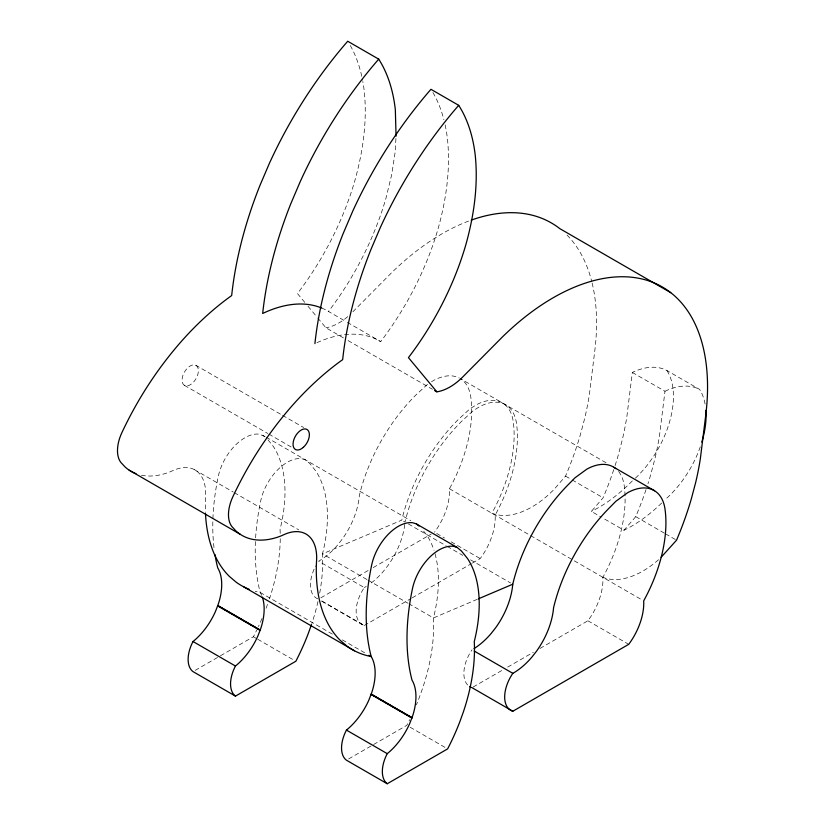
<?xml version="1.0" encoding="UTF-8"?>
<svg xmlns="http://www.w3.org/2000/svg" width="825" height="825" viewBox="0 0 825 825"><rect width="100%" height="100%" fill="white"/><g stroke="black" fill="none" stroke-linecap="round" stroke-linejoin="round"><path stroke-width="0.62" stroke-dasharray="4.12 3.09" d="M395.928 138.548L395.175 151.975L391.689 174.745L385.987 198.124A207.106 119.573 -60 0 1 328.474 311.458L346.252 321.719M705.097 404.044A76.591 44.22 -60 0 0 699.6 389.4L666.961 370.559A80.541 46.499 -60 0 0 632.332 372.436L626.917 416.192A235.641 136.053 -60 0 1 622.163 440.333L617.822 456.679A235.641 136.053 -60 0 1 614.171 468.435M632.332 372.436L664.981 391.277L659.557 435.043A235.641 136.053 -60 0 1 654.803 459.174L650.471 475.53A235.641 136.053 -60 0 1 647.955 483.749M266.104 608.262L267.599 604.096M592.133 283.047A218.398 126.091 -60 0 1 594.794 350.759L589.38 394.525A235.641 136.053 -60 0 1 584.626 418.657L580.284 435.012A235.641 136.053 -60 0 1 565.548 476.118L553.812 489.72L547.542 495.65A87.842 50.717 -60 0 1 527.948 509.118L521.41 512.016A87.842 50.717 -60 0 1 491.896 513.232A117.635 67.918 -60 0 0 513.263 421.74A54.759 31.618 -60 0 0 475.922 405.023L469.91 408.87L458.38 419.43A130.556 75.374 -60 0 0 401.765 520.142L322.482 553.874A158.648 91.596 -60 0 1 319.182 595.825M613.779 469.611A235.641 136.053 -60 0 1 603.096 497.784L591.35 511.397L601.147 517.048M646.027 489.627A235.641 136.053 -60 0 1 635.735 516.636L623.989 530.238L602.229 517.677M352.894 311.767L391.741 272.58A218.398 126.091 -60 0 1 469.961 220.574M427.474 384.368L415.944 394.938A130.556 75.374 -60 0 0 359.329 495.65A57.245 33.052 -60 0 1 342.117 539.303L337.848 544.758A57.245 33.052 -60 0 1 318.605 561.206L364.31 587.586A29.112 16.809 -60 0 0 364.31 625.494L319.729 599.754M431.485 381.8L433.486 380.531A54.759 31.618 -60 0 1 459.319 378.046M195.216 670.343L219.378 656.401M220.471 655.762L253.409 636.745A158.648 91.596 -60 0 0 256.802 629.97M320.843 597.826L368.754 570.158M373.209 567.59L431.145 534.136M364.31 625.494L411.108 598.476M412.222 597.826L471.281 563.733M472.395 563.093L480.191 558.587A47.613 27.493 -60 0 0 490.298 540.623L491.721 536.838A47.613 27.493 -60 0 0 495.155 515.12A117.635 67.918 -60 0 0 516.533 423.627A54.759 31.618 -60 0 0 479.191 406.911L473.168 410.747L461.649 421.317A130.556 75.374 -60 0 0 405.034 522.029L401.765 520.142M348.645 758.928L406.838 725.33A158.648 91.596 -60 0 0 409.674 719.678M473.148 687.039L503.229 669.673M507.684 667.095L533.311 652.307M540.004 648.44L587.916 620.782A47.613 27.493 -60 0 0 598.022 602.817L599.435 599.033A47.613 27.493 -60 0 0 602.879 577.314A117.635 67.918 -60 0 0 624.247 485.822A54.759 31.618 -60 0 0 618.317 471.157M477.252 599.321L433.465 617.946L409.045 603.848M265.114 436.569L259.339 434.187A39.012 22.523 -60 0 0 218.233 476.551A214.655 123.925 -60 0 0 212.891 519.41M606.035 462.753L460.391 378.665A54.759 31.618 -60 0 1 470.827 397.238A117.635 67.918 -60 0 1 449.46 488.74A47.613 27.493 -60 0 1 446.016 510.448L444.593 514.243A47.613 27.493 -60 0 1 434.497 532.208M347.356 322.369L380.696 341.612A207.106 119.573 -60 0 0 438.219 228.278C446.201 199.588 450.502 169.61 447.552 139.838A207.106 119.573 -60 0 0 445.057 124.606M317.759 317.976L325.875 327.752L343.633 338.002M348.067 340.57L432.424 389.266M565.548 476.118L571.075 479.304M572.179 479.933L603.096 497.784M635.735 516.636L664.403 533.187M665.507 533.827L675.438 539.55M449.46 488.74L642.582 600.239M195.999 365.392A11.54 6.662 -60 0 1 192.338 383.264A11.54 6.662 -60 0 1 182.346 377.499A11.54 6.662 -60 0 1 195.999 365.392L281.459 414.728M282.573 415.367L303.662 427.546M184.46 385.378L267.702 433.434M268.806 434.084L292.112 447.532M436.724 533.486L444.52 537.993M451.213 541.86L480.191 558.587M587.916 620.782L628.722 644.335M266.197 437.198L410.809 520.688M408.365 523.957L446.119 545.758M447.233 546.398L462.784 555.369M470.559 559.855L510.531 582.945M194.349 469.6L233.197 492.02M234.31 492.669L298.681 529.825M366.877 579.501L322.482 553.874A132.083 76.261 -60 0 0 315.676 470.817L309.705 463.433L305.374 459.814L301.775 458.69A39.012 22.523 -60 0 0 260.669 501.053A214.655 123.925 -60 0 0 255.606 538.003M367.981 580.14L407.942 603.209M321.812 601.27L361.938 624.442M332.362 634.116L260.215 592.474A173.817 100.351 -60 0 1 255.214 591.308M342.344 639.891L366.764 653.988M253.409 636.745L256.678 638.632M257.761 639.262L293.669 659.99M410.138 727.238L445.428 747.615M262.938 435.311L264.67 436.765M304.765 302.352L297.454 293.556A207.106 119.573 -60 0 0 354.977 180.221C362.959 151.532 367.269 121.553 364.32 91.781A207.106 119.573 -60 0 0 362.814 81.5M308.014 306.261L316.944 317.006M423.679 531.207L426.659 534.899A132.083 76.261 -60 0 1 434.002 550.285M268.022 439.859L273.24 446.325A132.083 76.261 -60 0 1 280.046 529.372A158.648 91.596 -60 0 1 280.252 536.343M404.786 524.463A57.245 33.052 -60 0 1 387.822 565.692L383.553 571.148A57.245 33.052 -60 0 1 369.301 584.42M366.31 586.4A57.245 33.052 -60 0 1 364.31 587.586M467.641 684.987A29.112 16.809 -60 0 1 472.034 649.78M317.79 598.826A29.112 16.809 -60 0 1 315.707 565.971M658.525 559.721A87.842 50.717 -60 0 1 638.942 573.2L632.404 576.087A87.842 50.717 -60 0 1 602.879 577.314M567.023 235.063A218.398 126.091 -60 0 1 591.824 281.81M347.738 316.635A52.769 30.463 -60 0 1 325.875 327.752M141.395 475.221A101.114 58.379 -60 0 0 170.032 471.869L173.394 470.374A51.552 29.762 -60 0 1 205.507 497.609A173.817 100.351 -60 0 0 205.435 512.438M435.053 553.781A132.083 76.261 -60 0 1 433.465 617.946A158.648 91.596 -60 0 1 422.483 688.617L419.152 697.878A158.648 91.596 -60 0 1 416.398 704.808M255.42 541.561A214.655 123.925 -60 0 0 260.215 592.474A50.49 29.153 -60 0 1 262.34 597.094M316.965 342.674A148.067 85.491 -60 0 1 380.696 341.612M432.908 92.503A207.106 119.573 -60 0 1 443.891 119.707M321.688 308.034A148.067 85.491 -60 0 1 328.474 311.458M317.986 601.507A158.648 91.596 -60 0 1 311.881 623.38M350.295 45.53A207.106 119.573 -60 0 1 362.577 80.242M632.332 480.903A132.557 76.529 -60 0 1 591.35 511.397M280.242 538.715A158.648 91.596 -60 0 1 269.445 598.878M261.999 618.533A158.648 91.596 -60 0 1 258.431 626.557M213.984 547.542A214.655 123.925 -60 0 1 212.86 520.585M664.981 391.277A80.541 46.499 -60 0 1 699.6 389.4M661.712 503.002A132.557 76.529 -60 0 1 623.989 530.238M700.281 446.841A76.591 44.22 -60 0 1 664.981 499.744M666.961 370.559A76.591 44.22 -60 0 1 633.218 480.129"/><path stroke-width="1.24" d="M396.062 136.156L395.33 109.684A207.106 119.573 -60 0 0 378.716 59.152L347.707 41.25A299.341 172.827 -60 0 0 269.383 163.36L259.906 185.553A299.341 172.827 -60 0 0 231.67 295.567A224.916 129.855 -60 0 0 180.036 342.901C156.822 369.6 137.486 399.599 122.389 431.578A32 18.47 -60 0 0 122.389 464.042L124.771 466.682A101.114 58.379 -60 0 0 135.991 473.663M311.499 624.535L308.168 633.796A158.648 91.596 -60 0 1 295.845 661.248L235.455 696.114L193.019 671.612A27.988 16.16 -60 0 1 193.019 641.52A50.49 29.153 -60 0 0 215.418 611.562L218.171 604.488A50.49 29.153 -60 0 0 217.779 567.971A214.655 123.925 -60 0 1 214.964 554.586M262.34 597.094A50.49 29.153 -60 0 1 260.607 628.99L257.854 636.065A50.49 29.153 -60 0 1 235.455 666.023A27.988 16.16 -60 0 0 235.455 696.114M371.054 694.444L368.837 700.136A50.49 29.153 -60 0 1 346.448 730.094A27.988 16.16 -60 0 0 346.448 760.196L387.245 783.75L447.635 748.883A158.648 91.596 -60 0 0 459.958 721.432L463.289 712.171A158.648 91.596 -60 0 0 474.272 641.51A132.083 76.261 -60 0 0 467.466 558.453L461.495 551.069L457.163 547.449L416.357 523.885L412.768 522.761A39.012 22.523 -60 0 0 371.652 565.125A214.655 123.925 -60 0 0 371.198 656.545A50.49 29.153 -60 0 1 371.601 693.062L371.054 694.444L411.861 718.008L409.643 723.7A50.49 29.153 -60 0 1 387.245 753.658A27.988 16.16 -60 0 0 387.245 783.75M411.861 718.008L412.397 716.616A50.49 29.153 -60 0 0 412.005 680.099A214.655 123.925 -60 0 1 412.459 588.689A39.012 22.523 -60 0 1 453.564 546.325L457.163 547.449M661.134 557.257L676.541 540.189A235.641 136.053 -60 0 0 691.268 499.084L695.609 482.738A235.641 136.053 -60 0 0 700.363 458.597L705.788 414.841A218.398 126.091 -60 0 0 502.724 336.652L462.969 376.747A52.769 30.463 -60 0 1 436.858 391.823L434.641 390.545M512.83 711.243L628.722 644.335A47.613 27.493 -60 0 0 638.828 626.381L640.241 622.586A47.613 27.493 -60 0 0 643.686 600.868A117.635 67.918 -60 0 0 665.053 509.376A54.759 31.618 -60 0 0 627.712 492.659L615.801 501.342L610.18 507.066A130.556 75.374 -60 0 0 553.565 607.778A57.245 33.052 -60 0 1 536.343 651.441L532.073 656.896A57.245 33.052 -60 0 1 512.83 673.344A29.112 16.809 -60 0 0 512.83 711.243L472.034 687.689M478.438 598.816L512.758 584.224A130.556 75.374 -60 0 1 569.374 483.512L575.004 477.788L586.905 469.105A54.759 31.618 -60 0 1 615.821 468.683M436.858 391.823L408.447 357.627A207.106 119.573 -60 0 0 465.96 244.303C473.942 215.603 478.252 185.635 475.303 155.853A207.106 119.573 -60 0 0 458.7 105.332L430.949 89.306A299.341 172.827 -60 0 0 352.626 211.417L343.138 233.609A299.341 172.827 -60 0 0 314.913 343.623M670.746 292.679L559.762 228.608A218.398 126.091 -60 0 0 471.188 220.131M613.81 467.239L654.617 490.793M474.241 651.059L512.83 673.344M129.123 470.137L240.106 534.208M368.981 655.267L371.198 656.545A173.817 100.351 -60 0 1 347.119 646.233L340.405 640.53A173.817 100.351 -60 0 1 316.501 561.691A51.552 29.762 -60 0 0 284.377 534.456L281.026 535.941A101.114 58.379 -60 0 1 235.754 530.764L233.372 528.113A32 18.47 -60 0 1 233.372 495.65C248.48 463.671 267.816 433.682 291.029 406.983A224.916 129.855 -60 0 1 342.664 359.648A299.341 172.827 -60 0 1 370.889 249.624L380.366 227.442A299.341 172.827 -60 0 1 458.7 105.332M243.54 586.74L354.523 650.822M217.779 605.498L260.215 630.001M371.198 694.083L412.005 717.637M217.779 605.663L260.215 630.166M371.198 694.238L412.005 717.802M217.635 605.87L260.071 630.372M193.019 641.52L235.455 666.023M346.448 730.094L387.245 753.658M416.357 523.885L418.956 526.061M471.209 687.4A29.112 16.809 -60 0 1 469.662 686.627M512.758 584.224A57.245 33.052 -60 0 1 495.547 627.887L491.267 633.342A57.245 33.052 -60 0 1 474.024 648.594M249.233 589.328A173.817 100.351 -60 0 1 236.125 582.151L229.412 576.448A173.817 100.351 -60 0 1 205.487 513.645M321.688 308.034A148.067 85.491 -60 0 0 262.68 313.469A299.341 172.827 -60 0 1 290.916 203.455L300.393 181.263A299.341 172.827 -60 0 1 378.716 59.152M705.901 410.303A76.591 44.22 -60 0 1 701.807 442.128M303.332 447.346A11.54 6.662 -60 0 0 306.983 429.464A11.54 6.662 -60 0 0 293.329 441.571A11.54 6.662 -60 0 0 303.332 447.346"/></g></svg>
